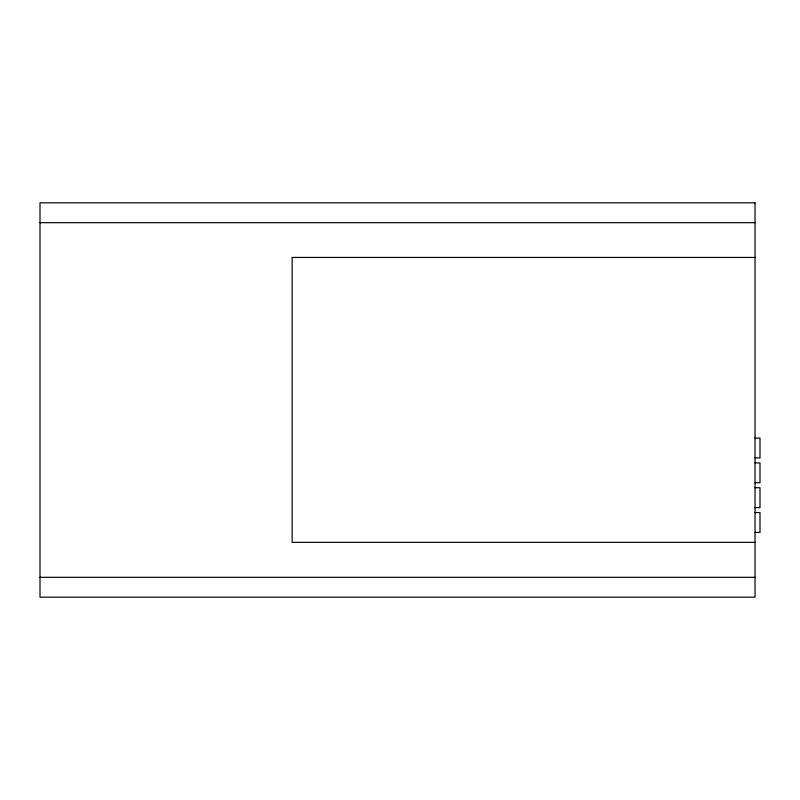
<?xml version="1.0" encoding="UTF-8"?>
<svg xmlns="http://www.w3.org/2000/svg" width="800" height="800" viewBox="0 0 800 800"><rect width="100%" height="100%" fill="white"/><g stroke="black" fill="none" stroke-linecap="round" stroke-linejoin="round"><path stroke-width="1.2" d="M40 222.68L755.03 222.68M755.03 257.44L292.15 257.44L292.15 542.35L755.03 542.35M755.03 438.07L760 438.07L760 457.93L755.03 457.93M755.03 462.9L760 462.9L760 482.76L755.03 482.76M755.03 487.72L760 487.72L760 507.59L755.03 507.59M755.03 512.55L760 512.55L760 532.41L755.03 532.41M40 577.32L755.03 577.32M755.03 202.82L40 202.82L40 597.18L755.03 597.18L755.03 202.82"/></g></svg>
